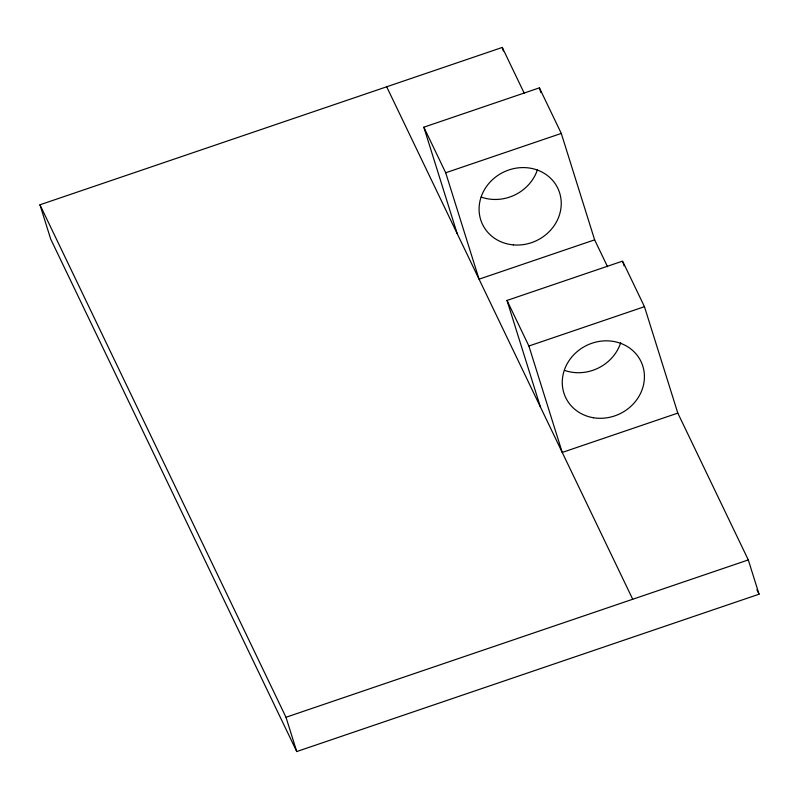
<?xml version="1.0" encoding="UTF-8"?>
<svg xmlns="http://www.w3.org/2000/svg" width="799" height="799" viewBox="0 0 799 799"><rect width="100%" height="100%" fill="white"/><g stroke="black" fill="none" stroke-linecap="round" stroke-linejoin="round"><path stroke-width="1.2" d="M540.354 406.861L507.005 300.444L622.581 261.113L644.463 306.686L677.812 413.103L748.303 559.919L759.05 594.206L296.739 751.549L50.697 239.081L39.95 204.794L502.261 47.451L524.324 93.403M457.178 233.608L423.83 127.191L539.405 87.86L561.288 133.433L594.636 239.85L607.54 266.726M423.83 127.191L445.702 172.764L561.288 133.433M594.636 239.85L479.05 279.181L445.702 172.764M507.005 300.444L528.888 346.017L644.463 306.686M677.812 413.103L562.236 452.434L528.888 346.017M39.95 204.794L285.992 717.262L748.303 559.919M756.893 589.712L759.05 594.206M386.686 86.791L632.728 599.26M622.95 262.292L624.069 265.837M539.405 87.86L540.883 92.584M502.261 47.451L503.37 50.996M285.992 717.262L296.739 751.549M620.703 342.721A41.758 38.012 -25.6 0 1 564.813 370.456M537.377 169.927A41.758 38.012 -25.6 0 1 481.208 197.053M593.477 417.747A41.758 38.012 -25.6 0 0 642.815 366.122A41.758 38.012 -25.6 0 0 573.752 354.806A41.758 38.012 -25.6 0 0 593.477 417.747M513.338 244.884A41.758 38.012 -25.6 0 0 558.661 190.172A41.758 38.012 -25.6 0 0 488.509 183.87A41.758 38.012 -25.6 0 0 513.338 244.884"/></g></svg>
